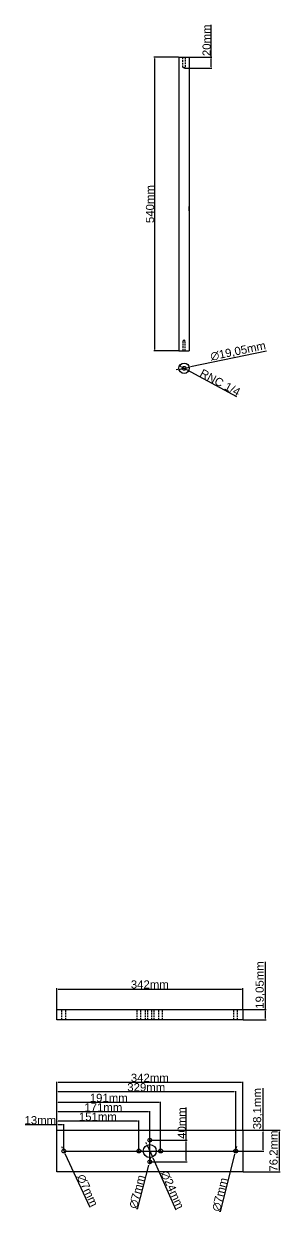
# Model space of a CAD drawing. Header units: centimetres. Extents: x 6534 to 31506, y 42826 to 109107.
# Drawn here: x 27796 to 28268, y 56356 to 58545 of the extents above; entities that cross this region are included whole.
import ezdxf

# ---------------------------------------------------------------- set-up
doc = ezdxf.new("R2010")
doc.units = ezdxf.units.CM
doc.header["$LTSCALE"] = 0.5
doc.linetypes.add('DASHED2', pattern=[9.525, 6.35, -3.175])
doc.styles.get("Standard").update_dxf_attribs({"font": 'arial.ttf'})
doc.dimstyles.new('ISO-25', dxfattribs={"dimtxt": 15, "dimasz": 2.5, "dimexe": 1.25, "dimexo": 0.625, "dimtad": 1, "dimtxsty": 'Standard', "dimcen": 2.5, "dimclrd": 1, "dimclre": 1, "dimadec": 0, "dimazin": 0, "dimtfac": 1, "dimtmove": 0, "dimatfit": 3, "dimfxl": 1, "dimarcsym": 0})

# ---------------------------------------------------------------- blocks, each defined once
blk = doc.blocks.new('*D186')
at = {"color": 1, "lineweight": -2, "transparency": 16777216}
for p, q in [((28080.8, 58483.6), (28035.4, 58483.6)), ((28036.7, 58481.1), (28036.7, 57946.1)), ((28080.8, 57943.6), (28035.4, 57943.6))]:
    blk.add_line(p, q, dxfattribs=at)
at = {"color": 1, "transparency": 16777216}
for points in [[(28036.3, 58481.1), (28037.1, 58481.1), (28036.7, 58483.6)], [(28036.3, 57946.1), (28037.1, 57946.1), (28036.7, 57943.6)]]:
    blk.add_solid(points, dxfattribs=at)
at = {"layer": 'Defpoints', "color": 0, "transparency": 16777216}
for p in [(28081.4, 58483.6), (28036.7, 57943.6), (28081.4, 57943.6)]:
    blk.add_point(p, dxfattribs=at)
at = {"color": 0, "transparency": 16777216, "insert": (28028.4, 58213.6), "char_height": 15, "attachment_point": 5, "rotation": 90}
blk.add_mtext('540mm', dxfattribs=at)
blk = doc.blocks.new('*D187')
at = {"color": 1, "lineweight": -2, "transparency": 16777216}
for p, q in [((28140.8, 58483.6), (28140.8, 58543.6)), ((28091.6, 58463.6), (28142, 58463.6)), ((28101.1, 58483.6), (28142, 58483.6)), ((28140.8, 58466.1), (28140.8, 58481.1))]:
    blk.add_line(p, q, dxfattribs=at)
at = {"color": 1, "transparency": 16777216}
for points in [[(28140.4, 58481.1), (28141.2, 58481.1), (28140.8, 58483.6)], [(28140.4, 58466.1), (28141.2, 58466.1), (28140.8, 58463.6)]]:
    blk.add_solid(points, dxfattribs=at)
at = {"layer": 'Defpoints', "color": 0, "transparency": 16777216}
for p in [(28091, 58463.6), (28100.5, 58483.6), (28140.8, 58483.6)]:
    blk.add_point(p, dxfattribs=at)
at = {"color": 0, "transparency": 16777216, "insert": (28132.5, 58514.9), "char_height": 15, "attachment_point": 5, "rotation": 90}
blk.add_mtext('20mm', dxfattribs=at)
blk = doc.blocks.new('*D188')
at = {"color": 1, "lineweight": -2, "transparency": 16777216}
for p, q in [((28242.6, 57943), (28102.7, 57914)), ((28079.2, 57909.1), (28076.7, 57908.6)), ((28081.6, 57909.6), (28100.3, 57913.5))]:
    blk.add_line(p, q, dxfattribs=at)
at = {"color": 1, "transparency": 16777216}
for points in [[(28079.1, 57909.5), (28079.3, 57908.7), (28081.6, 57909.6)], [(28102.7, 57914.4), (28102.8, 57913.6), (28100.3, 57913.5)]]:
    blk.add_solid(points, dxfattribs=at)
at = {"layer": 'Defpoints', "color": 0, "transparency": 16777216}
for p in [(28081.6, 57909.6), (28100.3, 57913.5)]:
    blk.add_point(p, dxfattribs=at)
at = {"color": 0, "transparency": 16777216, "insert": (28190.4, 57942.3), "char_height": 15, "attachment_point": 5, "rotation": 11.7214}
blk.add_mtext('∅19,05mm', dxfattribs=at)
blk = doc.blocks.new('*D189')
at = {"color": 1, "lineweight": -2, "transparency": 16777216}
for p, q in [((28085.7, 57914.4), (28083.5, 57915.6)), ((28087.9, 57913.2), (28094, 57909.9)), ((28188.2, 57859.2), (28096.2, 57908.7))]:
    blk.add_line(p, q, dxfattribs=at)
at = {"color": 1, "transparency": 16777216}
for points in [[(28085.9, 57914.8), (28085.5, 57914), (28087.9, 57913.2)], [(28096.4, 57909.1), (28096, 57908.3), (28094, 57909.9)]]:
    blk.add_solid(points, dxfattribs=at)
at = {"layer": 'Defpoints', "color": 0, "transparency": 16777216}
for p in [(28087.9, 57913.2), (28094, 57909.9)]:
    blk.add_point(p, dxfattribs=at)
at = {"color": 0, "transparency": 16777216, "insert": (28157.4, 57885.3), "char_height": 15, "attachment_point": 5, "rotation": 331.6785}
blk.add_mtext('RNC 1/4', dxfattribs=at)
blk = doc.blocks.new('*D199')
at = {"color": 1, "lineweight": -2, "transparency": 16777216}
for p, q in [((27856.9, 56732.8), (27856.9, 56771)), ((27859.4, 56769.7), (28196.4, 56769.7)), ((28198.9, 56732.8), (28198.9, 56771))]:
    blk.add_line(p, q, dxfattribs=at)
at = {"color": 1, "transparency": 16777216}
for points in [[(27859.4, 56770.1), (27859.4, 56769.3), (27856.9, 56769.7)], [(28196.4, 56770.1), (28196.4, 56769.3), (28198.9, 56769.7)]]:
    blk.add_solid(points, dxfattribs=at)
at = {"layer": 'Defpoints', "color": 0, "transparency": 16777216}
for p in [(28198.9, 56769.7), (27856.9, 56732.2), (28198.9, 56732.2)]:
    blk.add_point(p, dxfattribs=at)
at = {"color": 0, "transparency": 16777216, "insert": (28027.9, 56778), "char_height": 15, "attachment_point": 5}
blk.add_mtext('342mm', dxfattribs=at)
blk = doc.blocks.new('*D200')
at = {"color": 1, "lineweight": -2, "transparency": 16777216}
for p, q in [((28240.9, 56732.2), (28240.9, 56819.6)), ((28199.5, 56732.2), (28242.2, 56732.2)), ((28199.5, 56713.1), (28242.2, 56713.1)), ((28240.9, 56715.6), (28240.9, 56729.7))]:
    blk.add_line(p, q, dxfattribs=at)
at = {"color": 1, "transparency": 16777216}
for points in [[(28240.5, 56729.7), (28241.3, 56729.7), (28240.9, 56732.2)], [(28240.5, 56715.6), (28241.3, 56715.6), (28240.9, 56713.1)]]:
    blk.add_solid(points, dxfattribs=at)
at = {"layer": 'Defpoints', "color": 0, "transparency": 16777216}
for p in [(28198.9, 56732.2), (28198.9, 56713.1), (28240.9, 56732.2)]:
    blk.add_point(p, dxfattribs=at)
at = {"color": 0, "transparency": 16777216, "insert": (28231.3, 56777.1), "char_height": 15, "attachment_point": 5, "rotation": 90}
blk.add_mtext('19,05mm', dxfattribs=at)
blk = doc.blocks.new('*D201')
at = {"color": 1, "lineweight": -2, "transparency": 16777216}
for p, q in [((27856.9, 56520.1), (27798.6, 56520.1)), ((27856.9, 56510.5), (27856.9, 56521.4)), ((27867.4, 56520.1), (27859.4, 56520.1)), ((27869.9, 56472.4), (27869.9, 56521.4))]:
    blk.add_line(p, q, dxfattribs=at)
at = {"color": 1, "transparency": 16777216}
for points in [[(27859.4, 56520.5), (27859.4, 56519.7), (27856.9, 56520.1)], [(27867.4, 56520.5), (27867.4, 56519.7), (27869.9, 56520.1)]]:
    blk.add_solid(points, dxfattribs=at)
at = {"layer": 'Defpoints', "color": 0, "transparency": 16777216}
for p in [(27856.9, 56520.1), (27856.9, 56509.8), (27869.9, 56471.7)]:
    blk.add_point(p, dxfattribs=at)
at = {"color": 0, "transparency": 16777216, "insert": (27826.5, 56528.4), "char_height": 15, "attachment_point": 5}
blk.add_mtext('13mm', dxfattribs=at)
blk = doc.blocks.new('*D202')
at = {"color": 1, "lineweight": -2, "transparency": 16777216}
for p, q in [((27856.9, 56510.5), (27856.9, 56527.7)), ((28005.4, 56526.5), (27859.4, 56526.5)), ((28007.9, 56472.4), (28007.9, 56527.7))]:
    blk.add_line(p, q, dxfattribs=at)
at = {"color": 1, "transparency": 16777216}
for points in [[(27859.4, 56526.9), (27859.4, 56526.1), (27856.9, 56526.5)], [(28005.4, 56526.9), (28005.4, 56526.1), (28007.9, 56526.5)]]:
    blk.add_solid(points, dxfattribs=at)
at = {"layer": 'Defpoints', "color": 0, "transparency": 16777216}
for p in [(27856.9, 56526.5), (27856.9, 56509.8), (28007.9, 56471.7)]:
    blk.add_point(p, dxfattribs=at)
at = {"color": 0, "transparency": 16777216, "insert": (27932.4, 56534.8), "char_height": 15, "attachment_point": 5}
blk.add_mtext('151mm', dxfattribs=at)
blk = doc.blocks.new('*D203')
at = {"color": 1, "lineweight": -2, "transparency": 16777216}
for p, q in [((27856.9, 56510.5), (27856.9, 56545.2)), ((28025.4, 56543.9), (27859.4, 56543.9)), ((28027.9, 56452.4), (28027.9, 56545.2))]:
    blk.add_line(p, q, dxfattribs=at)
at = {"color": 1, "transparency": 16777216}
for points in [[(27859.4, 56544.3), (27859.4, 56543.5), (27856.9, 56543.9)], [(28025.4, 56544.3), (28025.4, 56543.5), (28027.9, 56543.9)]]:
    blk.add_solid(points, dxfattribs=at)
at = {"layer": 'Defpoints', "color": 0, "transparency": 16777216}
for p in [(27856.9, 56543.9), (27856.9, 56509.8), (28027.9, 56451.7)]:
    blk.add_point(p, dxfattribs=at)
at = {"color": 0, "transparency": 16777216, "insert": (27942.4, 56552.1), "char_height": 15, "attachment_point": 5}
blk.add_mtext('171mm', dxfattribs=at)
blk = doc.blocks.new('*D204')
at = {"color": 1, "lineweight": -2, "transparency": 16777216}
for p, q in [((27856.9, 56510.5), (27856.9, 56562.4)), ((28045.4, 56561.1), (27859.4, 56561.1)), ((28047.9, 56472.4), (28047.9, 56562.4))]:
    blk.add_line(p, q, dxfattribs=at)
at = {"color": 1, "transparency": 16777216}
for points in [[(27859.4, 56561.6), (27859.4, 56560.7), (27856.9, 56561.1)], [(28045.4, 56561.6), (28045.4, 56560.7), (28047.9, 56561.1)]]:
    blk.add_solid(points, dxfattribs=at)
at = {"layer": 'Defpoints', "color": 0, "transparency": 16777216}
for p in [(27856.9, 56561.1), (27856.9, 56509.8), (28047.9, 56471.7)]:
    blk.add_point(p, dxfattribs=at)
at = {"color": 0, "transparency": 16777216, "insert": (27952.4, 56569.4), "char_height": 15, "attachment_point": 5}
blk.add_mtext('191mm', dxfattribs=at)
blk = doc.blocks.new('*D205')
at = {"color": 1, "lineweight": -2, "transparency": 16777216}
for p, q in [((27856.9, 56510.5), (27856.9, 56582)), ((28183.4, 56580.7), (27859.4, 56580.7)), ((28185.9, 56472.4), (28185.9, 56582))]:
    blk.add_line(p, q, dxfattribs=at)
at = {"color": 1, "transparency": 16777216}
for points in [[(27859.4, 56581.1), (27859.4, 56580.3), (27856.9, 56580.7)], [(28183.4, 56581.1), (28183.4, 56580.3), (28185.9, 56580.7)]]:
    blk.add_solid(points, dxfattribs=at)
at = {"layer": 'Defpoints', "color": 0, "transparency": 16777216}
for p in [(27856.9, 56580.7), (27856.9, 56509.8), (28185.9, 56471.7)]:
    blk.add_point(p, dxfattribs=at)
at = {"color": 0, "transparency": 16777216, "insert": (28021.4, 56589), "char_height": 15, "attachment_point": 5}
blk.add_mtext('329mm', dxfattribs=at)
blk = doc.blocks.new('*D206')
at = {"color": 1, "lineweight": -2, "transparency": 16777216}
for p, q in [((27856.9, 56510.5), (27856.9, 56599.2)), ((28196.4, 56598), (27859.4, 56598)), ((28198.9, 56510.5), (28198.9, 56599.2))]:
    blk.add_line(p, q, dxfattribs=at)
at = {"color": 1, "transparency": 16777216}
for points in [[(27859.4, 56598.4), (27859.4, 56597.6), (27856.9, 56598)], [(28196.4, 56598.4), (28196.4, 56597.6), (28198.9, 56598)]]:
    blk.add_solid(points, dxfattribs=at)
at = {"layer": 'Defpoints', "color": 0, "transparency": 16777216}
for p in [(27856.9, 56598), (27856.9, 56509.8), (28198.9, 56509.8)]:
    blk.add_point(p, dxfattribs=at)
at = {"color": 0, "transparency": 16777216, "insert": (28027.9, 56606.3), "char_height": 15, "attachment_point": 5}
blk.add_mtext('342mm', dxfattribs=at)
blk = doc.blocks.new('*D207')
at = {"color": 1, "lineweight": -2, "transparency": 16777216}
for p, q in [((28236.2, 56509.8), (28236.2, 56587.1)), ((28199.5, 56509.8), (28237.5, 56509.8)), ((28236.2, 56474.2), (28236.2, 56507.3)), ((27870.5, 56471.7), (28237.5, 56471.7))]:
    blk.add_line(p, q, dxfattribs=at)
at = {"color": 1, "transparency": 16777216}
for points in [[(28235.8, 56507.3), (28236.6, 56507.3), (28236.2, 56509.8)], [(28235.8, 56474.2), (28236.6, 56474.2), (28236.2, 56471.7)]]:
    blk.add_solid(points, dxfattribs=at)
at = {"layer": 'Defpoints', "color": 0, "transparency": 16777216}
for p in [(28198.9, 56509.8), (28236.2, 56509.8), (27869.9, 56471.7)]:
    blk.add_point(p, dxfattribs=at)
at = {"color": 0, "transparency": 16777216, "insert": (28226.6, 56549.7), "char_height": 15, "attachment_point": 5, "rotation": 90}
blk.add_mtext('38,1mm', dxfattribs=at)
blk = doc.blocks.new('*D208')
at = {"color": 1, "lineweight": -2, "transparency": 16777216}
for p, q in [((28199.5, 56509.8), (28267.8, 56509.8)), ((28266.5, 56436.1), (28266.5, 56507.3)), ((28199.5, 56433.6), (28267.8, 56433.6))]:
    blk.add_line(p, q, dxfattribs=at)
at = {"color": 1, "transparency": 16777216}
for points in [[(28266.1, 56507.3), (28266.9, 56507.3), (28266.5, 56509.8)], [(28266.1, 56436.1), (28266.9, 56436.1), (28266.5, 56433.6)]]:
    blk.add_solid(points, dxfattribs=at)
at = {"layer": 'Defpoints', "color": 0, "transparency": 16777216}
for p in [(28198.9, 56509.8), (28266.5, 56509.8), (28198.9, 56433.6)]:
    blk.add_point(p, dxfattribs=at)
at = {"color": 0, "transparency": 16777216, "insert": (28256.9, 56471.7), "char_height": 15, "attachment_point": 5, "rotation": 90}
blk.add_mtext('76,2mm', dxfattribs=at)
blk = doc.blocks.new('*D209')
at = {"color": 1, "lineweight": -2, "transparency": 16777216}
for p, q in [((27867.4, 56477.2), (27866.3, 56479.5)), ((27868.4, 56474.9), (27871.4, 56468.6)), ((27918.5, 56367.6), (27872.4, 56466.3))]:
    blk.add_line(p, q, dxfattribs=at)
at = {"color": 1, "transparency": 16777216}
for points in [[(27867.7, 56477.4), (27867, 56477), (27868.4, 56474.9)], [(27872.8, 56466.5), (27872.1, 56466.1), (27871.4, 56468.6)]]:
    blk.add_solid(points, dxfattribs=at)
at = {"layer": 'Defpoints', "color": 0, "transparency": 16777216}
for p in [(27868.4, 56474.9), (27871.4, 56468.6)]:
    blk.add_point(p, dxfattribs=at)
at = {"color": 0, "transparency": 16777216, "insert": (27913.3, 56399.3), "char_height": 15, "attachment_point": 5, "rotation": 295.0053}
blk.add_mtext('∅7mm', dxfattribs=at)
blk = doc.blocks.new('*D210')
at = {"color": 1, "lineweight": -2, "transparency": 16777216}
for p, q in [((28028.8, 56455.1), (28027, 56448.4)), ((28029.4, 56457.6), (28030, 56460)), ((28005.3, 56364.6), (28026.4, 56445.9))]:
    blk.add_line(p, q, dxfattribs=at)
at = {"color": 1, "transparency": 16777216}
for points in [[(28029, 56457.7), (28029.8, 56457.5), (28028.8, 56455.1)], [(28026, 56446), (28026.8, 56445.8), (28027, 56448.4)]]:
    blk.add_solid(points, dxfattribs=at)
at = {"layer": 'Defpoints', "color": 0, "transparency": 16777216}
for p in [(28028.8, 56455.1), (28027, 56448.4)]:
    blk.add_point(p, dxfattribs=at)
at = {"color": 0, "transparency": 16777216, "insert": (28004.6, 56396.7), "char_height": 15, "attachment_point": 5, "rotation": 75.4726}
blk.add_mtext('∅7mm', dxfattribs=at)
blk = doc.blocks.new('*D211')
at = {"color": 1, "lineweight": -2, "transparency": 16777216}
for p, q in [((28022, 56485), (28021, 56487.3)), ((28023, 56482.7), (28032.8, 56460.8)), ((28076.5, 56363.1), (28033.8, 56458.5))]:
    blk.add_line(p, q, dxfattribs=at)
at = {"color": 1, "transparency": 16777216}
for points in [[(28022.4, 56485.2), (28021.6, 56484.8), (28023, 56482.7)], [(28034.2, 56458.7), (28033.4, 56458.3), (28032.8, 56460.8)]]:
    blk.add_solid(points, dxfattribs=at)
at = {"layer": 'Defpoints', "color": 0, "transparency": 16777216}
for p in [(28023, 56482.7), (28032.8, 56460.8)]:
    blk.add_point(p, dxfattribs=at)
at = {"color": 0, "transparency": 16777216, "insert": (28069.4, 56400.3), "char_height": 15, "attachment_point": 5, "rotation": 294.0949}
blk.add_mtext('∅24mm', dxfattribs=at)
blk = doc.blocks.new('*D212')
at = {"color": 1, "lineweight": -2, "transparency": 16777216}
for p, q in [((28186.7, 56475.1), (28185, 56468.4)), ((28187.4, 56477.6), (28188, 56480)), ((28157.8, 56359.6), (28184.4, 56465.9))]:
    blk.add_line(p, q, dxfattribs=at)
at = {"color": 1, "transparency": 16777216}
for points in [[(28186.9, 56477.7), (28187.8, 56477.5), (28186.7, 56475.1)], [(28184, 56466), (28184.8, 56465.8), (28185, 56468.4)]]:
    blk.add_solid(points, dxfattribs=at)
at = {"layer": 'Defpoints', "color": 0, "transparency": 16777216}
for p in [(28186.7, 56475.1), (28185, 56468.4)]:
    blk.add_point(p, dxfattribs=at)
at = {"color": 0, "transparency": 16777216, "insert": (28156.9, 56391.7), "char_height": 15, "attachment_point": 5, "rotation": 75.9283}
blk.add_mtext('∅7mm', dxfattribs=at)
blk = doc.blocks.new('*D436')
at = {"color": 1, "lineweight": -2, "transparency": 16777216}
for p, q in [((28095.1, 56491.7), (28095.1, 56552.1)), ((28028.5, 56491.7), (28096.4, 56491.7)), ((28095.1, 56454.2), (28095.1, 56489.2)), ((28028.5, 56451.7), (28096.4, 56451.7))]:
    blk.add_line(p, q, dxfattribs=at)
at = {"color": 1, "transparency": 16777216}
for points in [[(28094.7, 56489.2), (28095.5, 56489.2), (28095.1, 56491.7)], [(28094.7, 56454.2), (28095.5, 56454.2), (28095.1, 56451.7)]]:
    blk.add_solid(points, dxfattribs=at)
at = {"layer": 'Defpoints', "color": 0, "transparency": 16777216}
for p in [(28027.9, 56491.7), (28095.1, 56491.7), (28027.9, 56451.7)]:
    blk.add_point(p, dxfattribs=at)
at = {"color": 0, "transparency": 16777216, "insert": (28086.8, 56523.2), "char_height": 15, "attachment_point": 5, "rotation": 90}
blk.add_mtext('40mm', dxfattribs=at)

msp = doc.modelspace()

# ---------------------------------------------------------------- linework, layer by layer
for p, q in [((28081.44, 58483.622), (28100.482, 58483.622)), ((28081.44, 58483.622), (28081.44, 57943.622)), ((28081.44, 58481.622), (28081.44, 58031.622)), ((28090.957, 58463.622), (28088.957, 58465.622)), ((28092.957, 58465.622), (28090.957, 58463.622)), ((28100.482, 58483.622), (28100.482, 57943.622)), ((28100.482, 58201.222), (28100.482, 58209.222)), ((28090.957, 57963.622), (28088.957, 57961.622)), ((28092.957, 57961.622), (28090.957, 57963.622)), ((28081.44, 57943.622), (28100.482, 57943.622)), ((27856.894, 56732.159), (28198.894, 56732.159)), ((27856.894, 56713.109), (27856.894, 56732.159)), ((28198.894, 56713.109), (27856.894, 56713.109)), ((28198.894, 56732.159), (28198.894, 56713.109)), ((27856.894, 56509.849), (28198.894, 56509.849)), ((27856.894, 56433.649), (27856.894, 56509.849)), ((28198.894, 56509.849), (28198.894, 56433.649)), ((28198.894, 56433.649), (27856.894, 56433.649))]:
    msp.add_line(p, q)
at = {"linetype": 'DASHED2'}
for p, q in [((28088.957, 58465.622), (28088.957, 58483.622)), ((28092.957, 58483.622), (28092.957, 58465.622)), ((28088.957, 57961.622), (28088.957, 57943.622)), ((28092.957, 57943.622), (28092.957, 57961.622)), ((27866.394, 56713.109), (27866.394, 56732.159)), ((27873.394, 56713.109), (27873.394, 56732.159)), ((28004.394, 56713.109), (28004.394, 56732.159)), ((28011.394, 56713.109), (28011.394, 56732.159)), ((28019.894, 56713.109), (28019.894, 56732.159)), ((28024.394, 56713.109), (28024.394, 56732.159)), ((28031.394, 56713.109), (28031.394, 56732.159)), ((28035.894, 56713.109), (28035.894, 56732.159)), ((28044.394, 56713.109), (28044.394, 56732.159)), ((28051.394, 56713.109), (28051.394, 56732.159)), ((28182.394, 56713.109), (28182.394, 56732.159)), ((28189.394, 56713.109), (28189.394, 56732.159))]:
    msp.add_line(p, q, dxfattribs=at)
for centre, radius in [((28090.961, 57911.555), 9.525), ((28090.961, 57911.555), 3.5), ((28027.894, 56491.749), 3.5), ((27869.894, 56471.749), 3.5), ((28007.894, 56471.749), 3.5), ((28027.894, 56471.749), 12), ((28047.894, 56471.749), 3.5), ((28185.894, 56471.749), 3.5), ((28027.894, 56451.749), 3.5)]:
    msp.add_circle(centre, radius)

# ---------------------------------------------------------------- dimensions: what is measured, and where the dimension line sits
for base, p1, p2, picture, middle in [((28140.795, 58483.622), (28090.957, 58463.622), (28100.482, 58483.622), '*D187', (28132.511, 58514.874)), ((28036.691, 57943.622), (28081.44, 58483.622), (28081.44, 57943.622), '*D186', (28028.408, 58213.622)), ((28240.921, 56732.159), (28198.894, 56713.109), (28198.894, 56732.159), '*D200', (28231.281, 56777.143)), ((28236.209, 56509.849), (27869.894, 56471.749), (28198.894, 56509.849), '*D207', (28226.57, 56549.707)), ((28095.106, 56491.749), (28027.894, 56451.749), (28027.894, 56491.749), '*D436', (28086.823, 56523.176)), ((28266.503, 56509.849), (28198.894, 56433.649), (28198.894, 56509.849), '*D208', (28256.863, 56471.749))]:
    dim = msp.add_linear_dim(base=base, p1=p1, p2=p2, angle=90, dimstyle='ISO-25', override={"dimpost": 'mm'})
    dim.commit()
    dim.dimension.update_dxf_attribs({"geometry": picture, "text_midpoint": middle})
for p1, p2, picture, middle in [((28081.634, 57909.62), (28100.287, 57913.49), '*D188', (28192.368, 57932.595)), ((27868.414, 56474.921), (27871.373, 56468.577), '*D209', (27905.406, 56395.611)), ((28022.995, 56482.704), (28032.793, 56460.795), '*D211', (28061.457, 56396.698)), ((28186.745, 56475.144), (28185.043, 56468.354), '*D212', (28165.311, 56389.633)), ((28028.772, 56455.137), (28027.016, 56448.361), '*D210', (28013.065, 56394.524))]:
    dim = msp.add_diameter_dim_2p(p1=p1, p2=p2, dimstyle='ISO-25', override={"dimpost": 'mm'})
    dim.commit()
    dim.dimension.update_dxf_attribs({"geometry": picture, "text_midpoint": middle, "dimtype": 163})
dim = msp.add_diameter_dim_2p(p1=(28087.88, 57913.216), p2=(28094.042, 57909.895), text='RNC 1/4', dimstyle='ISO-25', override={"dimpost": 'mm'})
dim.commit()
dim.dimension.update_dxf_attribs({"geometry": '*D189', "text_midpoint": (28153.426, 57877.891), "dimtype": 163})
for base, p1, p2, picture, middle in [((28198.894, 56769.733), (27856.894, 56732.159), (28198.894, 56732.159), '*D199', (28027.894, 56778.022)), ((27856.894, 56597.988), (28198.894, 56509.849), (27856.894, 56509.849), '*D206', (28027.894, 56606.276)), ((27856.894, 56580.704), (28185.894, 56471.749), (27856.894, 56509.849), '*D205', (28021.394, 56588.993)), ((27856.894, 56561.144), (28047.894, 56471.749), (27856.894, 56509.849), '*D204', (27952.394, 56569.428)), ((27856.894, 56543.92), (28027.894, 56451.749), (27856.894, 56509.849), '*D203', (27942.394, 56552.076)), ((27856.894, 56520.126), (27869.894, 56471.749), (27856.894, 56509.849), '*D201', (27826.475, 56528.415)), ((27856.894, 56526.494), (28007.894, 56471.749), (27856.894, 56509.849), '*D202', (27932.394, 56534.777))]:
    dim = msp.add_linear_dim(base=base, p1=p1, p2=p2, dimstyle='ISO-25', override={"dimpost": 'mm'})
    dim.commit()
    dim.dimension.update_dxf_attribs({"geometry": picture, "text_midpoint": middle})

doc.saveas('drawing.dxf')
